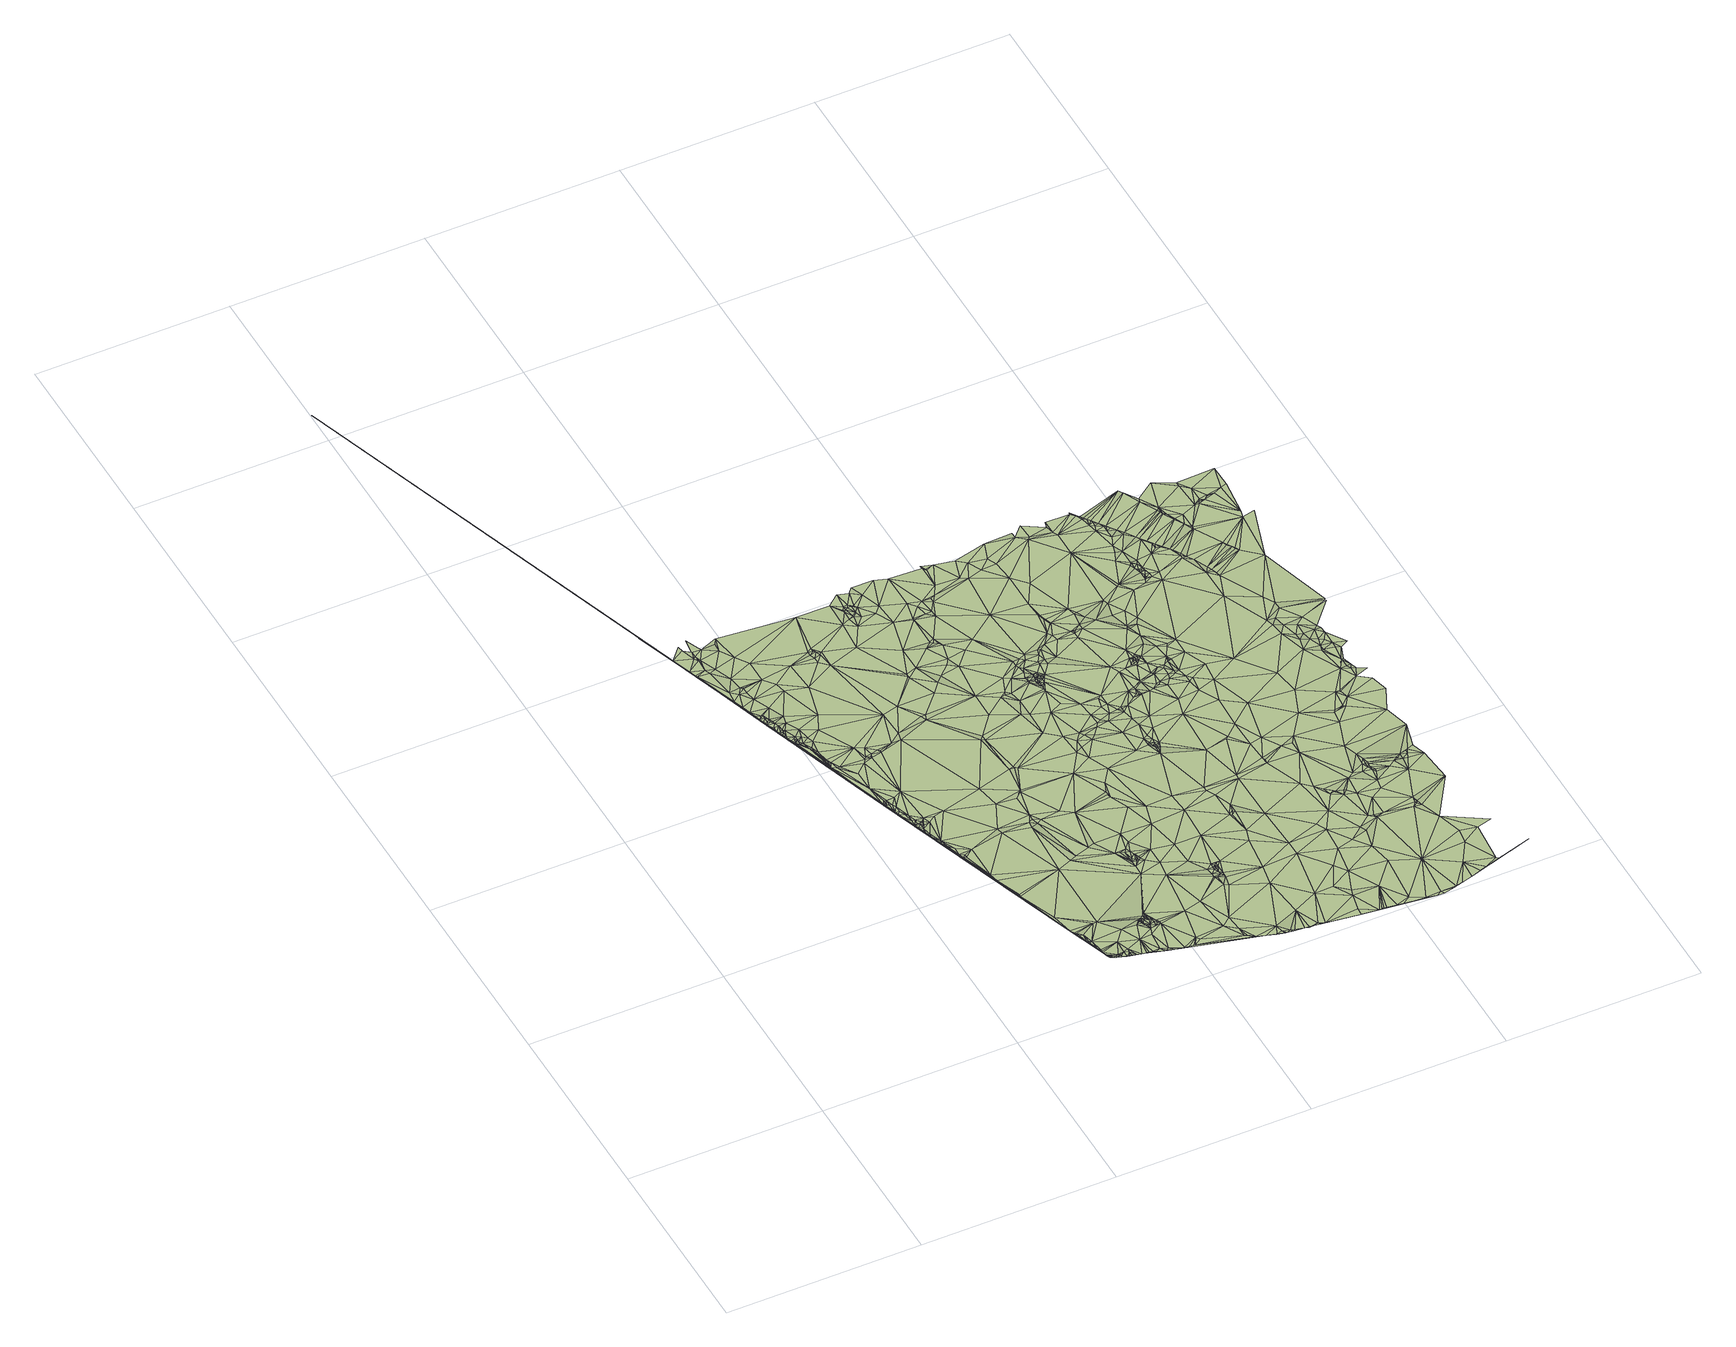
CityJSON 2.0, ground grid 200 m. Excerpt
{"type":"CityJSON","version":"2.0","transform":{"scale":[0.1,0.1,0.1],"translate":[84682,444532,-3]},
"CityObjects":{
"terrain1":{"type":"TINRelief","geometry":[{"type":"CompositeSurface","lod":"1","boundaries":[[[0,1,2]],[[2,1,3]],[[4,5,1]],[[6,7,1]],[[6,1,8]],[[9,8,1]],[[10,6,8]],[[11,12,8]],[[12,10,8]],[[9,11,8]],[[13,11,9]],[[13,14,11]],[[15,7,6]],[[16,17,9]],[[18,16,9]],[[19,3,1]],[[13,9,20]],[[19,1,7]],[[21,12,11]],[[9,1,22]],[[17,23,9]],[[24,17,16]],[[25,18,26]],[[14,21,11]],[[25,27,18]],[[28,14,13]],[[25,26,29]],[[30,2,3]],[[31,16,18]],[[26,32,29]],[[26,18,33]],[[18,9,22]],[[31,24,16]],[[31,18,27]],[[28,13,20]],[[26,34,32]],[[9,35,20]],[[36,6,10]],[[37,9,23]],[[29,32,38]],[[24,39,17]],[[17,39,23]],[[26,33,34]],[[14,40,21]],[[15,41,7]],[[18,42,33]],[[28,40,14]],[[37,35,9]],[[29,38,43]],[[25,44,27]],[[25,29,44]],[[45,24,31]],[[18,22,42]],[[32,46,38]],[[36,15,6]],[[32,34,47]],[[48,31,27]],[[32,49,50]],[[32,47,49]],[[28,20,51]],[[20,35,51]],[[32,50,46]],[[52,10,12]],[[45,39,24]],[[38,46,43]],[[29,43,44]],[[47,34,53]],[[41,19,7]],[[37,23,39]],[[5,22,1]],[[54,33,42]],[[48,45,31]],[[48,27,44]],[[55,53,34]],[[28,51,40]],[[50,49,56]],[[49,47,56]],[[57,42,22]],[[35,58,51]],[[47,53,59]],[[37,58,35]],[[60,61,33]],[[59,53,62]],[[54,63,33]],[[34,33,64]],[[43,46,44]],[[65,66,22]],[[55,34,67]],[[55,62,53]],[[60,33,63]],[[68,54,42]],[[69,3,19]],[[65,22,70]],[[33,61,71]],[[59,62,72]],[[73,65,70]],[[57,74,42]],[[75,12,21]],[[30,76,2]],[[73,70,77]],[[55,72,62]],[[34,64,67]],[[2,76,78]],[[79,56,47]],[[77,70,80]],[[79,47,59]],[[57,22,81]],[[65,82,66]],[[73,77,83]],[[73,82,65]],[[64,33,71]],[[59,72,84]],[[85,70,22]],[[60,86,61]],[[87,46,50]],[[88,22,66]],[[30,3,69]],[[54,89,63]],[[90,77,80]],[[74,91,42]],[[87,50,56]],[[68,42,91]],[[90,80,70]],[[92,93,70]],[[60,63,86]],[[79,59,84]],[[73,83,82]],[[55,67,94]],[[95,66,82]],[[93,90,70]],[[90,83,77]],[[52,36,10]],[[68,96,54]],[[61,97,71]],[[87,44,46]],[[85,92,70]],[[54,96,89]],[[88,81,22]],[[57,98,74]],[[48,99,45]],[[45,99,39]],[[88,66,95]],[[57,81,98]],[[61,86,97]],[[99,37,39]],[[75,21,40]],[[85,100,92]],[[63,89,86]],[[64,71,97]],[[101,93,92]],[[85,22,5]],[[51,75,40]],[[101,90,93]],[[74,102,91]],[[68,91,102]],[[100,103,92]],[[104,100,85]],[[98,102,74]],[[68,102,96]],[[79,105,56]],[[95,82,106]],[[36,107,15]],[[108,85,109]],[[104,110,100]],[[104,85,108]],[[48,44,111]],[[75,52,12]],[[100,110,103]],[[112,51,58]],[[112,58,37]],[[88,95,106]],[[79,84,105]],[[15,113,41]],[[64,114,67]],[[94,67,114]],[[87,56,115]],[[85,5,109]],[[88,116,81]],[[98,81,116]],[[108,109,117]],[[118,19,41]],[[111,44,87]],[[88,106,116]],[[115,56,105]],[[119,82,83]],[[119,83,90]],[[86,89,120]],[[48,111,99]],[[64,97,120]],[[86,120,97]],[[5,121,109]],[[122,69,19]],[[89,96,120]],[[112,37,99]],[[5,123,124]],[[107,113,15]],[[5,124,125]],[[126,102,98]],[[5,127,123]],[[119,106,82]],[[124,123,128]],[[52,129,36]],[[30,69,130]],[[124,131,125]],[[132,116,106]],[[123,133,134]],[[122,19,118]],[[123,135,133]],[[136,76,30]],[[124,128,131]],[[123,134,137]],[[112,75,51]],[[123,127,135]],[[138,101,92]],[[133,135,139]],[[126,98,116]],[[138,92,103]],[[135,140,141]],[[111,87,115]],[[135,127,140]],[[142,133,139]],[[123,137,143]],[[140,127,144]],[[138,90,101]],[[145,36,129]],[[145,107,36]],[[122,130,69]],[[146,133,142]],[[138,110,104]],[[136,30,130]],[[113,118,41]],[[147,134,133]],[[128,123,148]],[[138,103,110]],[[147,137,134]],[[123,143,148]],[[149,144,127]],[[128,148,131]],[[147,133,146]],[[143,137,147]],[[119,132,106]],[[126,116,132]],[[150,140,144]],[[150,141,140]],[[96,102,151]],[[143,147,148]],[[152,139,135]],[[152,135,141]],[[153,72,55]],[[145,154,107]],[[150,144,149]],[[153,84,72]],[[119,126,132]],[[153,55,94]],[[155,114,64]],[[64,120,151]],[[94,114,155]],[[156,130,122]],[[157,119,90]],[[96,151,120]],[[126,151,102]],[[156,136,130]],[[152,141,150]],[[150,149,158]],[[159,115,105]],[[153,105,84]],[[111,115,159]],[[160,5,125]],[[161,150,158]],[[160,121,5]],[[160,125,131]],[[162,142,139]],[[162,146,142]],[[163,150,161]],[[157,126,119]],[[152,150,163]],[[156,164,136]],[[160,131,148]],[[162,147,146]],[[155,64,151]],[[165,122,118]],[[166,163,161]],[[167,161,158]],[[168,129,52]],[[160,148,147]],[[152,163,166]],[[169,166,161]],[[162,139,152]],[[168,145,129]],[[168,107,154]],[[94,155,170]],[[168,113,107]],[[169,161,167]],[[168,154,145]],[[99,111,171]],[[75,172,52]],[[173,157,90]],[[174,118,113]],[[112,99,171]],[[165,156,122]],[[175,152,166]],[[169,175,166]],[[112,172,75]],[[153,94,170]],[[159,105,153]],[[169,167,175]],[[176,104,108]],[[173,126,157]],[[173,151,126]],[[176,108,117]],[[176,117,109]],[[162,152,175]],[[176,109,121]],[[160,177,121]],[[111,159,171]],[[178,175,167]],[[178,167,179]],[[160,147,177]],[[180,90,138]],[[181,138,104]],[[179,167,182]],[[165,118,174]],[[178,179,183]],[[178,184,175]],[[155,151,185]],[[179,182,183]],[[168,52,186]],[[162,175,184]],[[187,147,162]],[[178,183,182]],[[188,156,165]],[[52,172,186]],[[168,189,113]],[[155,185,170]],[[178,182,184]],[[187,177,147]],[[189,174,113]],[[112,171,172]],[[190,182,167]],[[153,170,191]],[[180,173,90]],[[191,170,185]],[[184,182,192]],[[193,156,188]],[[176,121,177]],[[194,191,185]],[[153,191,195]],[[190,192,182]],[[196,185,151]],[[197,191,194]],[[198,162,184]],[[193,188,165]],[[193,165,174]],[[197,194,185]],[[195,191,197]],[[190,199,192]],[[198,184,192]],[[181,104,176]],[[197,185,196]],[[190,200,199]],[[187,162,198]],[[198,192,199]],[[195,197,201]],[[181,180,138]],[[199,200,202]],[[198,199,202]],[[190,203,200]],[[197,196,201]],[[198,202,200]],[[171,204,172]],[[204,186,172]],[[173,205,151]],[[190,206,203]],[[168,186,207]],[[208,159,153]],[[209,201,196]],[[168,207,189]],[[210,196,151]],[[187,211,177]],[[200,203,212]],[[198,200,212]],[[208,171,159]],[[213,195,201]],[[187,198,214]],[[203,206,212]],[[208,153,195]],[[213,201,209]],[[213,209,196]],[[190,215,206]],[[198,212,216]],[[212,206,217]],[[204,207,186]],[[180,218,173]],[[212,217,219]],[[187,214,211]],[[211,220,177]],[[206,221,217]],[[198,222,214]],[[212,219,216]],[[198,216,222]],[[210,151,205]],[[220,223,177]],[[219,217,221]],[[208,204,171]],[[210,213,196]],[[206,215,221]],[[208,195,213]],[[224,225,214]],[[219,221,215]],[[224,214,226]],[[227,214,225]],[[214,222,226]],[[211,214,227]],[[228,180,181]],[[229,181,176]],[[218,205,173]],[[193,174,230]],[[189,230,174]],[[224,231,225]],[[224,226,231]],[[216,219,232]],[[227,225,233]],[[219,215,234]],[[226,222,235]],[[211,227,233]],[[225,231,233]],[[189,207,236]],[[231,226,237]],[[226,235,237]],[[235,222,237]],[[211,233,238]],[[176,177,239]],[[240,233,231]],[[216,232,222]],[[211,238,220]],[[240,231,237]],[[241,238,233]],[[240,241,233]],[[219,234,232]],[[241,220,238]],[[222,242,237]],[[234,215,243]],[[244,213,210]],[[245,220,241]],[[240,245,241]],[[246,229,176]],[[247,243,215]],[[240,237,248]],[[245,223,220]],[[204,249,207]],[[240,248,245]],[[228,181,229]],[[247,234,243]],[[232,242,222]],[[250,237,242]],[[223,239,177]],[[245,251,223]],[[248,237,252]],[[252,237,250]],[[253,251,245]],[[254,245,248]],[[253,245,254]],[[255,247,215]],[[256,223,251]],[[257,218,180]],[[208,213,244]],[[256,251,253]],[[254,248,252]],[[256,253,254]],[[250,242,258]],[[256,254,252]],[[232,258,242]],[[257,180,228]],[[252,250,259]],[[256,252,259]],[[250,258,259]],[[259,258,260]],[[232,260,258]],[[261,234,247]],[[261,232,234]],[[246,262,229]],[[208,263,204]],[[261,247,255]],[[204,263,249]],[[246,176,239]],[[249,264,207]],[[261,255,265]],[[207,264,266]],[[207,266,236]],[[189,236,230]],[[267,229,262]],[[267,228,229]],[[261,265,268]],[[269,256,259]],[[270,244,210]],[[267,271,228]],[[256,239,223]],[[257,228,271]],[[269,259,260]],[[272,208,244]],[[269,260,232]],[[273,205,218]],[[257,274,218]],[[246,275,262]],[[276,271,267]],[[267,262,277]],[[276,257,271]],[[269,232,261]],[[249,278,264]],[[279,236,266]],[[280,266,264]],[[281,210,205]],[[274,273,218]],[[272,263,208]],[[276,267,277]],[[263,278,249]],[[280,279,266]],[[282,236,279]],[[283,255,215]],[[278,280,264]],[[272,244,284]],[[285,265,255]],[[280,282,279]],[[257,286,274]],[[268,265,287]],[[270,284,244]],[[262,275,277]],[[263,288,278]],[[261,268,289]],[[288,282,280]],[[278,288,280]],[[290,257,276]],[[246,239,291]],[[246,291,275]],[[273,292,205]],[[230,236,282]],[[293,256,269]],[[274,286,273]],[[281,270,210]],[[290,286,257]],[[269,261,289]],[[293,239,256]],[[276,277,294]],[[277,275,295]],[[272,284,296]],[[281,205,292]],[[297,288,263]],[[294,277,295]],[[268,287,289]],[[270,296,284]],[[290,276,294]],[[298,263,272]],[[287,265,285]],[[299,282,288]],[[275,291,300]],[[275,300,301]],[[275,301,302]],[[283,285,255]],[[303,269,289]],[[273,304,292]],[[305,300,291]],[[306,291,239]],[[275,302,307]],[[308,301,300]],[[309,295,275]],[[310,272,296]],[[302,301,311]],[[299,230,282]],[[312,305,291]],[[273,313,304]],[[308,300,314]],[[305,314,300]],[[311,301,308]],[[303,293,269]],[[302,311,307]],[[306,312,291]],[[315,297,263]],[[309,294,295]],[[311,308,316]],[[317,314,305]],[[312,317,305]],[[318,308,314]],[[292,304,319]],[[289,287,320]],[[281,321,270]],[[311,316,307]],[[316,308,318]],[[315,263,298]],[[309,275,307]],[[318,314,317]],[[312,322,317]],[[286,323,273]],[[306,239,324]],[[293,324,239]],[[297,299,288]],[[303,289,325]],[[306,322,312]],[[326,292,319]],[[325,289,320]],[[313,319,304]],[[327,298,272]],[[320,287,328]],[[317,322,329]],[[318,317,329]],[[281,292,326]],[[310,327,272]],[[287,285,328]],[[290,323,286]],[[330,307,316]],[[320,328,285]],[[331,296,270]],[[281,326,321]],[[309,307,330]],[[316,318,332]],[[329,322,332]],[[318,329,332]],[[306,332,322]],[[273,323,313]],[[290,294,323]],[[330,316,332]],[[333,270,321]],[[306,324,332]],[[334,230,299]],[[325,320,335]],[[320,285,335]],[[336,293,303]],[[315,298,327]],[[337,303,325]],[[338,324,293]],[[310,296,331]],[[297,339,299]],[[283,335,285]],[[340,294,309]],[[341,315,327]],[[315,342,297]],[[313,343,319]],[[344,327,310]],[[331,270,333]],[[345,309,330]],[[326,319,343]],[[346,332,324]],[[345,330,332]],[[283,347,335]],[[344,341,327]],[[283,348,347]],[[337,349,303]],[[321,326,350]],[[349,336,303]],[[351,338,293]],[[339,352,299]],[[353,293,336]],[[354,334,299]],[[355,323,294]],[[356,337,325]],[[341,342,315]],[[354,299,352]],[[351,293,353]],[[357,358,294]],[[355,294,358]],[[346,324,338]],[[340,357,294]],[[359,347,360]],[[335,347,359]],[[348,360,347]],[[344,310,331]],[[339,361,352]],[[297,362,339]],[[363,334,354]],[[348,359,360]],[[364,341,344]],[[354,352,365]],[[340,309,345]],[[365,352,361]],[[366,334,363]],[[345,332,346]],[[335,359,367]],[[342,362,297]],[[368,363,354]],[[369,313,323]],[[367,359,348]],[[333,321,350]],[[339,370,361]],[[368,354,365]],[[366,363,368]],[[325,335,371]],[[372,365,361]],[[366,373,334]],[[367,348,374]],[[337,375,349]],[[368,365,372]],[[376,366,368]],[[364,344,331]],[[375,336,349]],[[376,368,372]],[[372,361,370]],[[356,325,371]],[[377,366,376]],[[367,374,378]],[[356,379,337]],[[379,375,337]],[[351,380,338]],[[381,353,336]],[[382,342,341]],[[381,336,375]],[[383,341,364]],[[384,376,372]],[[326,343,350]],[[385,370,339]],[[351,353,386]],[[348,387,374]],[[377,373,366]],[[384,377,376]],[[357,355,358]],[[388,343,313]],[[389,372,370]],[[390,353,381]],[[390,386,353]],[[381,375,391]],[[391,375,379]],[[351,386,392]],[[389,384,372]],[[369,388,313]],[[393,377,384]],[[355,394,323]],[[378,374,387]],[[335,367,395]],[[351,392,380]],[[357,394,355]],[[389,393,384]],[[396,386,390]],[[381,391,397]],[[390,381,397]],[[391,379,397]],[[398,392,386]],[[396,398,386]],[[331,333,399]],[[362,385,339]],[[346,338,400]],[[401,380,392]],[[398,401,392]],[[367,378,395]],[[396,390,402]],[[389,370,385]],[[390,397,402]],[[377,403,373]],[[404,357,340]],[[405,341,383]],[[393,403,377]],[[396,402,398]],[[348,406,387]],[[364,331,407]],[[405,382,341]],[[404,340,345]],[[398,402,401]],[[401,408,380]],[[380,400,338]],[[401,402,408]],[[404,394,357]],[[402,397,409]],[[408,409,380]],[[378,387,395]],[[383,364,407]],[[399,333,350]],[[410,393,389]],[[411,323,394]],[[412,342,382]],[[402,409,408]],[[410,403,393]],[[413,369,323]],[[371,335,395]],[[414,389,385]],[[345,346,415]],[[356,416,379]],[[387,406,417]],[[387,417,395]],[[342,418,362]],[[411,413,323]],[[380,409,400]],[[397,379,416]],[[414,410,389]],[[331,399,419]],[[362,414,385]],[[412,418,342]],[[405,383,407]],[[404,411,394]],[[410,420,403]],[[417,406,421]],[[422,350,343]],[[395,417,421]],[[404,345,415]],[[397,416,409]],[[423,412,382]],[[407,331,424]],[[405,425,382]],[[415,346,400]],[[356,371,416]],[[399,350,426]],[[423,382,427]],[[406,428,421]],[[426,350,422]],[[331,419,424]],[[413,429,369]],[[430,419,399]],[[382,425,427]],[[430,399,426]],[[428,431,421]],[[432,388,369]],[[433,412,423]],[[434,422,343]],[[432,369,429]],[[431,435,421]],[[434,343,388]],[[405,407,436]],[[433,423,427]],[[437,362,418]],[[438,414,362]],[[430,439,419]],[[433,418,412]],[[440,420,410]],[[430,426,439]],[[433,427,425]],[[440,410,414]],[[404,441,411]],[[405,436,425]],[[442,395,421]],[[413,443,429]],[[438,362,437]],[[444,388,432]],[[409,445,400]],[[371,395,442]],[[404,415,441]],[[443,432,429]],[[442,421,435]],[[446,419,439]],[[434,388,444]],[[406,447,428]],[[409,416,445]],[[448,426,422]],[[444,432,449]],[[450,413,411]],[[446,424,419]],[[451,439,426]],[[433,425,452]],[[433,453,418]],[[437,418,454]],[[428,447,431]],[[443,449,432]],[[431,447,435]],[[448,422,434]],[[455,440,414]],[[456,407,424]],[[455,414,438]],[[456,436,407]],[[436,452,425]],[[438,437,457]],[[450,443,413]],[[458,446,439]],[[437,454,457]],[[418,453,454]],[[415,400,459]],[[460,449,443]],[[433,452,453]],[[451,458,439]],[[461,444,449]],[[462,451,426]],[[416,371,463]],[[462,426,448]],[[400,445,464]],[[465,434,444]],[[466,424,446]],[[441,467,411]],[[460,461,449]],[[438,457,468]],[[454,469,457]],[[448,434,470]],[[471,446,458]],[[442,435,472]],[[454,453,469]],[[371,442,463]],[[473,446,471]],[[435,447,474]],[[459,400,464]],[[455,438,468]],[[441,415,475]],[[456,452,436]],[[468,457,469]],[[406,476,447]],[[477,444,461]],[[478,446,473]],[[479,458,451]],[[456,424,466]],[[480,460,443]],[[479,471,458]],[[481,470,434]],[[478,482,446]],[[450,411,467]],[[466,446,482]],[[465,444,477]],[[483,479,451]],[[435,474,472]],[[484,451,462]],[[485,483,451]],[[484,485,451]],[[486,469,453]],[[487,473,471]],[[487,471,479]],[[465,481,434]],[[416,488,445]],[[489,479,483]],[[468,469,486]],[[450,480,443]],[[485,490,483]],[[491,485,484]],[[492,478,473]],[[480,461,460]],[[487,479,489]],[[485,493,490]],[[491,493,485]],[[462,448,494]],[[495,483,490]],[[492,473,487]],[[448,470,481]],[[495,489,483]],[[484,462,494]],[[415,459,496]],[[495,490,493]],[[497,482,478]],[[491,484,494]],[[495,498,489]],[[487,489,498]],[[492,497,478]],[[491,494,493]],[[495,493,499]],[[500,452,456]],[[468,486,501]],[[495,499,498]],[[415,496,475]],[[448,481,494]],[[492,487,502]],[[493,503,499]],[[493,494,503]],[[487,498,504]],[[500,456,466]],[[505,477,461]],[[498,499,506]],[[441,475,507]],[[468,501,508]],[[455,468,509]],[[442,472,510]],[[511,466,482]],[[465,477,512]],[[487,504,502]],[[513,497,492]],[[416,463,488]],[[498,506,514]],[[441,507,467]],[[499,503,506]],[[511,482,497]],[[498,514,504]],[[513,492,502]],[[515,453,452]],[[459,464,516]],[[517,503,494]],[[445,488,464]],[[505,512,477]],[[513,502,504]],[[480,505,461]],[[508,501,486]],[[518,506,503]],[[519,452,500]],[[511,500,466]],[[518,514,506]],[[517,518,503]],[[516,464,520]],[[476,474,447]],[[459,516,521]],[[522,504,514]],[[515,486,453]],[[522,513,504]],[[522,514,518]],[[509,468,508]],[[442,510,523]],[[522,518,517]],[[524,497,513]],[[465,512,525]],[[516,520,521]],[[450,526,480]],[[527,481,465]],[[511,497,528]],[[459,521,529]],[[442,523,463]],[[450,467,530]],[[476,472,474]],[[525,512,505]],[[496,459,529]],[[519,500,511]],[[524,513,522]],[[450,530,526]],[[528,497,524]],[[521,520,529]],[[510,472,531]],[[519,515,452]],[[494,481,532]],[[517,494,532]],[[527,465,525]],[[455,509,533]],[[520,464,534]],[[522,517,532]],[[480,535,505]],[[467,536,530]],[[537,524,522]],[[527,538,481]],[[530,539,540]],[[541,519,511]],[[530,536,539]],[[464,488,534]],[[530,540,526]],[[467,542,536]],[[541,511,528]],[[543,539,536]],[[480,526,544]],[[529,520,534]],[[545,542,467]],[[546,510,531]],[[547,540,539]],[[525,505,548]],[[542,549,536]],[[547,539,543]],[[550,543,536]],[[551,528,524]],[[552,476,553]],[[554,526,540]],[[550,536,549]],[[538,532,481]],[[555,508,486]],[[527,525,556]],[[550,547,543]],[[545,549,542]],[[551,524,537]],[[554,540,547]],[[554,557,526]],[[550,549,558]],[[480,544,535]],[[545,558,549]],[[541,528,551]],[[559,547,550]],[[527,556,538]],[[560,519,541]],[[546,523,510]],[[561,531,472]],[[505,535,548]],[[557,544,526]],[[559,550,558]],[[561,472,476]],[[559,554,547]],[[556,525,562]],[[507,475,563]],[[475,496,563]],[[559,558,545]],[[564,509,508]],[[565,553,476]],[[496,529,563]],[[525,548,562]],[[566,533,509]],[[561,476,552]],[[507,567,467]],[[538,556,532]],[[565,568,553]],[[554,569,557]],[[570,541,551]],[[515,555,486]],[[561,552,553]],[[559,569,554]],[[571,551,537]],[[572,533,566]],[[572,573,533]],[[556,562,574]],[[560,541,570]],[[557,569,544]],[[561,553,568]],[[575,566,509]],[[548,576,562]],[[545,467,567]],[[546,531,561]],[[562,576,574]],[[577,463,523]],[[578,488,463]],[[529,534,563]],[[570,551,571]],[[575,572,566]],[[579,519,560]],[[575,573,572]],[[579,515,519]],[[537,522,580]],[[548,535,581]],[[559,545,567]],[[561,568,565]],[[560,570,582]],[[548,581,576]],[[583,535,544]],[[581,574,576]],[[575,509,564]],[[555,564,508]],[[522,532,580]],[[488,584,534]],[[583,544,569]],[[582,570,571]],[[507,563,585]],[[532,556,586]],[[577,523,546]],[[586,556,574]],[[583,581,535]],[[507,585,567]],[[579,560,582]],[[577,578,463]],[[571,537,580]],[[587,565,476]],[[586,574,581]],[[588,565,589]],[[588,561,565]],[[559,590,569]],[[582,571,591]],[[578,584,488]],[[592,575,564]],[[593,586,581]],[[594,581,583]],[[595,546,561]],[[579,596,515]],[[579,582,597]],[[559,567,590]],[[597,582,591]],[[587,589,565]],[[583,569,590]],[[532,586,598]],[[593,581,594]],[[588,589,599]],[[577,546,600]],[[515,601,555]],[[602,591,571]],[[603,564,555]],[[593,604,586]],[[580,532,598]],[[605,515,596]],[[606,563,534]],[[595,561,588]],[[593,607,604]],[[584,608,534]],[[603,592,564]],[[593,594,607]],[[586,604,609]],[[602,571,580]],[[579,597,610]],[[611,594,583]],[[609,604,607]],[[577,612,578]],[[586,609,613]],[[587,599,589]],[[614,585,563]],[[567,585,615]],[[605,601,515]],[[616,607,594]],[[616,609,607]],[[597,591,617]],[[579,618,596]],[[579,619,618]],[[595,600,546]],[[586,613,598]],[[579,610,619]],[[603,555,620]],[[611,616,594]],[[611,609,616]],[[597,617,610]],[[577,600,612]],[[621,613,609]],[[618,622,596]],[[619,623,618]],[[623,622,618]],[[610,623,619]],[[578,608,584]],[[611,583,624]],[[583,590,624]],[[606,534,608]],[[602,625,591]],[[617,591,625]],[[605,596,622]],[[601,620,555]],[[598,613,626]],[[611,621,609]],[[567,627,590]],[[626,613,621]],[[580,598,628]],[[567,615,627]],[[629,588,599]],[[630,578,612]],[[598,626,628]],[[614,563,606]],[[585,631,615]],[[614,632,585]],[[587,633,599]],[[634,621,611]],[[635,603,620]],[[636,617,625]],[[637,592,603]],[[636,638,617]],[[639,610,617]],[[595,588,629]],[[585,632,631]],[[636,625,638]],[[623,640,622]],[[610,640,623]],[[630,608,578]],[[605,622,640]],[[580,628,641]],[[602,642,625]],[[634,611,624]],[[634,643,621]],[[602,580,644]],[[645,612,600]],[[642,638,625]],[[639,617,638]],[[646,628,626]],[[626,621,647]],[[601,648,620]],[[587,649,633]],[[635,620,648]],[[650,643,634]],[[605,651,601]],[[630,612,645]],[[629,599,633]],[[652,610,639]],[[646,653,628]],[[643,647,621]],[[641,628,653]],[[639,638,642]],[[580,641,644]],[[637,603,635]],[[654,634,624]],[[655,646,626]],[[602,644,642]],[[595,629,600]],[[654,650,634]],[[631,627,615]],[[590,627,656]],[[652,640,610]],[[650,657,643]],[[655,626,647]],[[605,640,651]],[[646,658,653]],[[614,659,632]],[[660,653,658]],[[633,649,661]],[[641,653,660]],[[643,657,647]],[[654,657,650]],[[624,590,662]],[[606,608,663]],[[664,658,646]],[[664,660,658]],[[641,660,665]],[[666,664,646]],[[641,665,667]],[[668,665,660]],[[631,656,627]],[[655,647,669]],[[668,660,664]],[[655,670,646]],[[639,642,671]],[[633,661,672]],[[673,608,630]],[[645,600,674]],[[663,608,675]],[[654,676,657]],[[644,641,667]],[[668,667,665]],[[668,664,666]],[[666,646,670]],[[652,639,677]],[[629,633,672]],[[657,678,647]],[[668,679,667]],[[668,666,679]],[[680,659,614]],[[655,669,681]],[[682,631,632]],[[652,683,640]],[[590,656,684]],[[647,681,669]],[[680,632,659]],[[654,624,685]],[[644,667,686]],[[686,667,679]],[[687,679,666]],[[630,645,674]],[[657,676,678]],[[655,681,670]],[[687,666,670]],[[639,671,677]],[[652,677,683]],[[674,600,629]],[[675,608,688]],[[689,686,679]],[[689,679,687]],[[690,614,606]],[[590,684,662]],[[691,687,670]],[[663,675,692]],[[691,686,689]],[[691,689,687]],[[642,644,693]],[[673,688,608]],[[647,694,681]],[[647,678,694]],[[682,656,631]],[[654,685,676]],[[672,661,695]],[[635,648,696]],[[690,606,663]],[[624,662,685]],[[673,630,674]],[[601,697,648]],[[675,698,692]],[[682,632,680]],[[642,693,671]],[[644,686,699]],[[670,681,700]],[[701,678,676]],[[675,702,698]],[[601,651,697]],[[691,699,686]],[[637,635,696]],[[703,692,698]],[[700,681,694]],[[675,688,702]],[[691,670,704]],[[705,694,678]],[[690,680,614]],[[703,698,702]],[[706,640,683]],[[705,678,701]],[[707,701,676]],[[703,702,688]],[[707,676,685]],[[705,700,694]],[[670,700,704]],[[677,706,683]],[[663,692,708]],[[673,674,709]],[[629,672,710]],[[644,699,711]],[[677,671,706]],[[712,700,705]],[[703,688,713]],[[709,674,714]],[[715,705,701]],[[672,695,710]],[[693,644,711]],[[707,715,701]],[[716,685,662]],[[691,717,699]],[[673,718,688]],[[715,712,705]],[[682,719,656]],[[703,708,692]],[[688,720,713]],[[691,704,717]],[[640,721,651]],[[716,707,685]],[[704,700,712]],[[709,714,722]],[[671,693,723]],[[674,722,714]],[[673,709,724]],[[725,671,723]],[[690,663,708]],[[719,684,656]],[[688,718,720]],[[726,712,715]],[[704,712,727]],[[726,727,712]],[[728,682,680]],[[648,697,696]],[[729,662,684]],[[703,713,708]],[[730,671,725]],[[673,724,718]],[[695,731,710]],[[726,704,727]],[[716,662,729]],[[690,732,680]],[[717,711,699]],[[637,696,733]],[[709,722,724]],[[693,734,735]],[[693,711,734]],[[693,735,723]],[[713,720,708]],[[674,629,736]],[[730,706,671]],[[720,718,708]],[[737,715,707]],[[728,680,732]],[[737,707,716]],[[738,717,704]],[[739,726,715]],[[740,735,734]],[[740,734,711]],[[740,723,735]],[[719,729,684]],[[739,704,726]],[[690,728,732]],[[741,711,717]],[[725,723,742]],[[706,721,640]],[[629,710,743]],[[674,736,722]],[[731,744,710]],[[697,651,721]],[[741,717,738]],[[730,725,742]],[[738,704,739]],[[737,716,729]],[[740,745,723]],[[690,708,746]],[[737,739,715]],[[718,724,747]],[[745,742,723]],[[731,748,744]],[[740,711,749]],[[682,750,719]],[[749,711,741]],[[728,750,682]],[[718,751,708]],[[710,744,748]],[[696,697,752]],[[722,753,724]],[[749,741,738]],[[736,629,754]],[[629,743,755]],[[749,738,739]],[[740,749,745]],[[690,756,728]],[[696,752,757]],[[730,758,706]],[[718,747,751]],[[746,708,759]],[[629,755,754]],[[690,746,756]],[[722,736,760]],[[730,742,761]],[[759,708,751]],[[762,710,748]],[[724,753,747]],[[722,760,753]],[[761,742,745]],[[763,752,697]],[[743,710,762]],[[764,737,729]],[[706,758,721]],[[746,759,765]],[[764,739,737]],[[757,752,766]],[[767,729,719]],[[730,761,758]],[[764,749,739]],[[768,697,721]],[[759,751,769]],[[746,765,770]],[[736,771,760]],[[772,762,748]],[[746,770,756]],[[759,773,765]],[[768,763,697]],[[759,769,773]],[[736,774,771]],[[731,775,748]],[[763,766,752]],[[736,754,774]],[[751,776,769]],[[760,771,777]],[[721,758,778]],[[760,777,779]],[[760,779,753]],[[771,774,777]],[[773,780,765]],[[750,781,719]],[[777,753,779]],[[782,773,769]],[[728,783,750]],[[728,756,783]],[[784,780,773]],[[769,776,785]],[[786,765,780]],[[782,784,773]],[[782,769,785]],[[761,778,758]],[[787,745,749]],[[786,770,765]],[[747,788,751]],[[789,780,784]],[[789,786,780]],[[751,790,776]],[[764,729,767]],[[791,743,762]],[[791,755,743]],[[747,753,788]],[[776,790,785]],[[782,785,790]],[[763,792,766]],[[721,778,793]],[[782,790,784]],[[754,755,791]],[[787,761,745]],[[781,767,719]],[[761,794,778]],[[789,784,795]],[[751,788,790]],[[789,796,786]],[[768,721,797]],[[784,790,795]],[[786,798,770]],[[777,774,799]],[[768,800,763]],[[777,799,753]],[[754,799,774]],[[794,801,778]],[[721,793,802]],[[803,793,778]],[[763,800,792]],[[783,804,750]],[[805,778,801]],[[754,791,806]],[[807,803,778]],[[807,778,805]],[[789,795,796]],[[721,802,808]],[[809,749,764]],[[810,750,804]],[[787,794,761]],[[795,790,788]],[[786,796,798]],[[721,808,797]],[[753,799,788]],[[770,811,756]],[[750,812,781]],[[813,801,794]],[[768,814,800]],[[815,793,803]],[[768,797,816]],[[817,801,818]],[[817,805,801]],[[795,819,796]],[[768,816,820]],[[768,820,814]],[[795,788,821]],[[810,812,750]],[[807,822,803]],[[823,807,805]],[[813,818,801]],[[795,821,819]],[[793,824,802]],[[825,823,805]],[[815,803,822]],[[787,749,809]],[[815,824,793]],[[826,805,817]],[[787,813,794]],[[825,827,823]],[[828,817,818]],[[826,825,805]],[[829,807,823]],[[829,822,807]],[[798,796,819]],[[826,827,825]],[[828,818,813]],[[830,823,827]],[[783,831,804]],[[829,815,822]],[[783,756,832]],[[828,826,817]],[[833,821,788]],[[798,819,821]],[[830,829,823]],[[830,827,826]],[[824,808,802]],[[828,830,826]],[[834,810,804]],[[835,815,829]],[[835,824,815]],[[835,829,830]],[[764,767,836]],[[770,798,811]],[[837,828,813]],[[798,821,838]],[[800,814,839]],[[837,830,828]],[[787,837,813]],[[838,821,833]],[[834,804,831]],[[840,797,808]],[[839,814,841]],[[842,810,834]],[[843,833,788]],[[844,814,820]],[[816,797,845]],[[814,846,841]],[[847,846,814]],[[781,848,767]],[[847,814,844]],[[798,838,849]],[[847,841,846]],[[816,850,820]],[[844,820,851]],[[847,844,851]],[[798,849,852]],[[853,816,845]],[[842,812,810]],[[820,850,851]],[[854,808,824]],[[843,788,799]],[[855,797,840]],[[856,850,816]],[[853,856,816]],[[857,835,830]],[[842,834,831]],[[858,845,797]],[[849,838,852]],[[858,797,855]],[[854,840,808]],[[857,830,837]],[[853,845,859]],[[838,833,843]],[[835,860,824]],[[853,859,856]],[[783,832,831]],[[859,845,858]],[[842,831,861]],[[852,838,843]],[[756,811,832]],[[862,855,840]],[[863,858,855]],[[859,858,863]],[[842,861,812]],[[864,863,855]],[[809,764,865]],[[811,798,852]],[[781,812,866]],[[862,864,855]],[[854,862,840]],[[867,854,824]],[[764,836,868]],[[869,852,843]],[[870,837,787]],[[764,868,865]],[[857,860,835]],[[862,863,864]],[[812,861,871]],[[860,867,824]],[[812,871,872]],[[873,862,854]],[[836,767,848]],[[811,852,869]],[[832,861,831]],[[781,866,848]],[[867,873,854]],[[874,857,837]],[[875,847,851]],[[876,787,809]],[[875,851,850]],[[812,872,866]],[[877,860,857]],[[875,850,856]],[[877,857,878]],[[860,879,867]],[[876,870,787]],[[875,856,859]],[[880,878,857]],[[881,879,860]],[[882,871,861]],[[874,837,870]],[[882,872,871]],[[877,881,860]],[[883,859,863]],[[884,880,857]],[[885,877,878]],[[885,881,877]],[[880,885,878]],[[874,884,857]],[[886,863,862]],[[887,885,880]],[[886,862,873]],[[884,887,880]],[[882,866,872]],[[888,861,832]],[[836,848,889]],[[890,868,836]],[[891,873,867]],[[874,892,884]],[[876,809,893]],[[865,868,894]],[[895,874,870]],[[896,882,861]],[[836,889,897]],[[898,892,874]],[[899,867,879]],[[848,866,900]],[[890,836,897]],[[876,901,870]],[[895,898,874]],[[809,865,902]],[[901,895,870]],[[881,903,879]],[[904,889,848]],[[890,894,868]],[[888,896,861]],[[883,875,859]],[[848,900,905]],[[876,906,901]],[[885,907,881]],[[893,809,902]],[[904,848,905]],[[876,893,908]],[[909,897,889]],[[876,908,910]],[[876,910,906]],[[882,911,866]],[[886,883,863]],[[887,907,885]],[[865,894,912]],[[866,913,900]],[[866,911,914]],[[904,909,889]],[[866,914,915]],[[890,897,916]],[[893,917,908]],[[917,910,908]],[[905,900,918]],[[866,915,913]],[[884,919,887]],[[913,918,900]],[[916,897,909]],[[882,920,911]],[[892,921,884]],[[886,873,891]],[[922,914,911]],[[902,865,923]],[[922,915,914]],[[865,912,923]],[[890,924,894]],[[904,905,925]],[[898,921,892]],[[922,911,920]],[[926,913,915]],[[895,927,898]],[[922,926,915]],[[891,867,899]],[[928,918,913]],[[929,905,918]],[[930,909,904]],[[931,920,882]],[[899,879,903]],[[890,916,924]],[[925,905,932]],[[930,916,909]],[[930,904,925]],[[881,907,903]],[[894,924,912]],[[901,933,895]],[[934,913,926]],[[928,929,918]],[[929,932,905]],[[906,933,901]],[[934,928,913]],[[887,919,907]],[[910,935,906]],[[936,925,932]],[[893,937,917]],[[936,930,925]],[[917,937,910]],[[938,916,930]],[[934,929,928]],[[884,921,919]],[[936,932,929]],[[938,924,916]],[[939,883,886]],[[898,927,921]],[[936,940,930]],[[940,938,930]],[[939,886,941]],[[895,933,927]],[[942,929,934]],[[886,891,941]],[[936,929,942]],[[899,903,943]],[[893,902,944]],[[941,891,899]],[[903,945,943]],[[941,899,943]],[[903,907,945]],[[941,943,945]],[[946,945,907]],[[906,947,933]],[[906,935,947]],[[919,946,907]],[[902,923,944]],[[912,948,923]],[[910,949,935]],[[910,937,949]],[[912,924,950]],[[941,945,951]],[[951,945,946]],[[952,919,921]],[[939,941,953]],[[952,921,927]],[[951,946,919]],[[951,919,952]],[[954,924,938]],[[893,944,937]],[[933,947,955]],[[947,935,955]],[[941,951,956]],[[957,955,935]],[[912,950,948]],[[949,957,935]],[[956,951,952]],[[949,937,957]],[[944,923,948]],[[958,953,941]],[[959,952,927]],[[958,941,956]],[[933,959,927]],[[956,952,960]],[[933,955,959]],[[959,955,957]],[[959,957,937]],[[959,960,952]],[[961,953,958]],[[944,959,937]],[[956,960,962]],[[956,962,963]],[[960,964,962]],[[958,956,965]],[[956,963,965]],[[964,963,962]],[[960,966,964]],[[961,958,965]],[[964,966,963]],[[963,966,967]],[[965,963,967]],[[968,966,960]],[[966,969,967]],[[959,968,960]],[[970,969,966]],[[944,971,959]],[[970,967,969]],[[968,970,966]],[[965,967,972]],[[961,965,973]],[[970,972,967]],[[968,972,970]],[[973,965,972]],[[974,972,968]],[[973,972,974]]]}]}
},
"vertices":[
[1339,6360,18],[1570,5670,26],[1480,5940,26],[1547,5740,26],[8,10350,27],[3094,1100,23],[1728,5200,28],[1577,5650,26],[1758,5110,30],[1861,4800,15],[1768,5100,30],[1813,4940,27],[1793,5010,32],[1848,4840,18],[1836,4890,19],[1746,5330,27],[1914,4640,19],[1904,4670,17],[1926,4610,20],[1679,5700,28],[1880,4830,16],[1862,4930,24],[2463,2990,12],[1904,4740,17],[1926,4660,17],[1949,4560,14],[1946,4550,10],[1949,4580,22],[1882,4890,24],[1969,4520,11],[1658,5880,29],[1949,4640,21],[1983,4480,10],[2337,3370,10],[2129,4040,13],[1904,4820,23],[1814,5270,29],[1926,4780,27],[1993,4490,18],[1949,4730,29],[1882,4920,28],[1700,5640,28],[2393,3200,11],[1993,4520,23],[2016,4530,31],[1952,4670,28],[2016,4480,30],[2062,4330,27],[1970,4650,29],[2016,4440,22],[2016,4460,28],[1904,4850,29],[1905,5150,30],[2129,4070,19],[2385,3230,11],[2151,4080,33],[2039,4420,30],[2464,3000,14],[1926,4810,29],[2084,4280,30],[2355,3360,19],[2355,3380,20],[2129,4110,26],[2377,3340,25],[2310,3610,31],[2497,2890,15],[2478,2950,15],[2174,3990,28],[2420,3220,26],[1687,5830,31],[2570,2670,23],[2355,3410,25],[2129,4130,31],[2508,2860,16],[2467,3060,24],[1972,4980,33],[1614,6020,29],[2531,2790,20],[1602,6080,30],[2084,4330,31],[2562,2700,20],[2490,3000,27],[2515,2910,24],[2535,2830,25],[2107,4260,33],[2780,2050,27],[2377,3390,30],[2062,4500,36],[2510,2980,31],[2399,3320,31],[2581,2700,27],[2445,3160,28],[2644,2460,28],[2598,2610,29],[2196,3990,33],[2510,2940,27],[2420,3280,31],[2377,3400,31],[2490,3050,30],[2017,4730,36],[2666,2410,25],[2647,2550,28],[2467,3130,31],[2689,2430,30],[2779,2090,29],[2129,4400,38],[2535,2950,31],[1858,5340,35],[2802,2000,26],[2892,1710,27],[2690,2390,30],[2085,4600,37],[2040,4820,36],[1837,5480,34],[2308,3830,29],[2107,4460,38],[2534,2990,37],[2899,1740,28],[1770,5660,35],[2602,2960,31],[2457,3400,32],[3045,1320,26],[1701,5830,35],[3161,900,32],[3116,1040,23],[3117,1060,24],[2571,3040,31],[3259,610,29],[3140,1000,31],[1881,5250,34],[1679,5890,35],[3130,1040,25],[2554,3000,31],[3207,770,31],[3180,860,32],[3238,670,29],[1679,5960,35],[3178,880,31],[2780,2470,28],[3230,700,29],[3252,630,30],[3246,650,29],[3228,720,30],[3179,900,31],[3254,620,30],[1881,5310,35],[3230,740,30],[3205,880,31],[3178,990,30],[3295,600,26],[3319,610,28],[2543,3450,32],[3342,620,27],[2422,4150,39],[1881,5320,39],[2419,3930,31],[1771,5950,34],[2670,3010,31],[3317,590,25],[2241,4510,38],[3322,1090,25],[3340,590,25],[3415,770,26],[3342,610,26],[1697,6120,37],[1904,5860,37],[3361,610,26],[3408,560,24],[2084,5340,34],[3364,590,25],[2443,3970,37],[2330,4690,37],[2196,5120,35],[2780,3040,31],[1993,5720,37],[3408,630,23],[3371,1870,28],[3363,1090,29],[3452,600,24],[3430,560,25],[3113,2610,25],[3124,2540,29],[3497,540,24],[3453,560,24],[3455,640,27],[2513,3960,34],[2175,5230,31],[3520,900,25],[1915,5960,31],[2085,5590,34],[3565,520,25],[2465,4000,37],[3544,530,24],[1950,6020,35],[2513,3980,37],[2510,4110,36],[2626,3990,31],[2533,4010,37],[3613,710,24],[3589,520,25],[3643,510,25],[2602,4030,36],[3610,520,25],[3675,500,24],[2423,5060,34],[3205,3150,31],[3746,470,24],[2398,5390,33],[2865,4420,40],[2626,4010,37],[2858,4060,32],[3727,960,15],[3724,520,24],[2759,4050,37],[3675,890,25],[3900,430,24],[3744,720,24],[3768,470,24],[3251,2910,29],[3792,490,25],[3753,970,13],[3835,450,24],[3769,790,24],[3781,990,13],[3724,900,25],[3725,920,25],[3746,860,24],[3721,930,25],[3411,2550,28],[3403,2480,29],[2737,5940,36],[3745,900,13],[3882,810,24],[3744,930,13],[3931,430,25],[3769,840,16],[2626,5480,33],[3792,850,15],[3750,960,13],[4016,1480,26],[3768,930,13],[3769,940,13],[3837,820,19],[3927,430,24],[2874,4140,37],[3787,950,13],[3519,1930,26],[3972,420,26],[3814,920,13],[2645,5320,31],[3837,870,14],[3793,980,12],[3834,900,25],[3808,950,13],[3814,930,13],[4016,410,27],[3804,1000,26],[3457,2640,29],[3860,840,25],[3859,870,25],[3885,840,25],[4081,500,26],[3588,1960,30],[2736,5230,34],[2645,5380,30],[4031,410,26],[2625,5430,37],[3480,2510,20],[4107,460,27],[4153,860,25],[3188,4190,30],[3457,2580,25],[3027,4460,40],[3528,2960,33],[3454,2890,29],[3927,1830,27],[3524,2540,29],[3746,2010,28],[2713,5400,31],[2669,5470,38],[2690,5450,38],[3508,3720,36],[2669,5510,34],[4667,230,25],[3163,4250,37],[4577,260,25],[3523,2950,29],[4489,320,26],[2736,5430,33],[4376,520,29],[3727,2560,29],[4017,1590,27],[3567,3260,31],[4216,1360,27],[3846,2480,27],[3813,2030,31],[3208,4250,37],[3052,5340,34],[3290,4770,43],[3073,5660,34],[4015,1660,27],[4017,1700,17],[3972,1820,27],[4335,910,23],[3615,3250,36],[4060,1650,27],[4130,1630,26],[4040,1840,27],[4039,1710,17],[4085,2040,25],[3410,4470,38],[4017,1810,17],[4077,1650,27],[3646,3240,30],[4062,1690,17],[3298,4800,39],[4063,1800,18],[4084,1700,18],[4084,1750,19],[3615,3270,32],[4489,430,25],[3547,3770,31],[4106,1670,26],[4065,2950,27],[4241,1540,23],[4471,600,25],[3547,3710,32],[3298,4750,39],[4511,320,25],[4104,1700,19],[4104,1910,26],[3728,4270,34],[4239,1730,25],[3728,3990,32],[3084,5940,34],[4807,300,26],[4600,1160,12],[4625,1010,26],[4475,1440,27],[3187,5580,33],[4310,2330,27],[3411,4840,39],[3411,5110,36],[4064,3560,26],[3501,4580,40],[4399,2030,27],[4465,1690,25],[4760,200,24],[4857,180,28],[4602,1130,26],[3995,3870,28],[4592,1270,12],[3163,5700,34],[4602,1200,13],[3163,5800,41],[4221,2600,27],[4668,990,24],[4230,2520,27],[4221,2550,34],[4824,220,25],[4841,180,26],[3210,5700,41],[3500,5480,39],[3163,5830,36],[3570,4650,35],[3211,5720,39],[3188,5870,34],[4896,190,33],[3187,5820,41],[4224,3190,25],[3276,5680,34],[5011,840,26],[3253,5750,37],[3204,6040,37],[4917,170,28],[4625,1140,15],[3211,5840,41],[3231,5880,35],[4936,180,27],[4692,1100,20],[4646,1310,26],[4670,1160,14],[3613,5030,39],[3682,4750,37],[3253,5840,40],[3412,5660,36],[4647,1240,12],[5028,160,26],[4200,3430,32],[3300,5810,33],[4668,1200,12],[4689,1130,18],[4646,1270,12],[3277,5840,34],[4267,2710,24],[5062,410,23],[4667,1230,26],[4692,1160,26],[4669,1260,26],[3929,4150,31],[4734,1690,25],[4670,1280,25],[4691,1250,25],[3320,6010,34],[4465,2270,24],[3728,4820,34],[5120,150,24],[3772,4690,33],[4690,1300,25],[4736,1310,24],[3413,5930,37],[4380,2870,26],[3680,5090,35],[4290,3080,26],[3480,5730,39],[4756,2060,23],[5052,1060,23],[5072,150,25],[3680,5420,40],[3998,4200,31],[3363,6060,37],[5165,170,23],[4064,3830,31],[3705,5070,34],[4063,4370,33],[3772,5010,34],[4063,4030,34],[3748,5040,39],[5186,140,25],[4289,3220,30],[3976,4160,35],[5206,140,25],[4289,3320,29],[3728,5120,38],[4245,3760,34],[5225,140,25],[3928,4860,33],[3680,5440,36],[3729,5650,36],[4041,4150,31],[3590,6060,35],[4737,2280,23],[5315,530,25],[4425,3270,31],[4357,3400,35],[5096,1430,24],[4132,4330,31],[5569,90,24],[4334,4040,34],[4389,3360,28],[4718,2960,29],[4247,4200,35],[4043,4950,36],[3883,5380,39],[3815,5450,35],[3725,6020,35],[4243,4520,37],[3794,5570,39],[4243,4220,41],[5097,1820,24],[4468,3320,27],[4538,3400,29],[4334,4070,32],[5412,1080,25],[5143,1570,22],[4559,3570,32],[4243,4460,30],[4897,2830,29],[3860,5610,39],[3884,5450,35],[4380,3830,31],[4243,4250,43],[5615,350,24],[4244,4280,34],[5574,170,26],[5052,2200,24],[5748,70,23],[4563,3440,36],[4266,4350,32],[4266,4220,33],[4716,3230,28],[4539,3740,35],[4255,4430,35],[4305,4200,33],[4334,4110,32],[4312,4160,32],[3954,5560,35],[4320,4260,33],[5412,1240,21],[4320,4220,40],[4321,4180,33],[4334,4150,32],[4323,4280,45],[4334,4170,32],[4379,4150,32],[4333,4200,43],[5097,2110,27],[4289,4400,31],[4333,4220,48],[4356,4200,44],[4311,4530,32],[3951,5610,39],[4343,4280,45],[4378,4190,32],[4370,4260,41],[4670,3430,29],[4378,4220,43],[5052,2250,24],[3997,5630,38],[4065,5750,35],[5511,540,23],[4356,4490,31],[4605,3470,35],[4378,4290,34],[4378,4240,41],[4333,5170,37],[5117,1800,28],[4402,4200,32],[4401,4220,39],[4380,4560,35],[5161,1830,29],[5141,1850,25],[4426,4240,34],[5638,790,23],[4446,4380,36],[4718,3510,35],[4852,3070,25],[4694,3620,32],[4446,4420,32],[5164,1940,24],[4853,2980,28],[5637,420,28],[4760,3760,33],[4065,6000,34],[5390,1690,25],[4873,3360,32],[4896,2940,19],[4514,4350,38],[4720,3730,36],[4873,2980,29],[4874,3010,21],[4493,4490,35],[4920,2900,18],[4896,2960,19],[4897,3260,27],[4944,2920,19],[5725,660,26],[4919,2990,20],[4852,3470,29],[4920,2930,18],[4920,2960,19],[4514,4420,32],[5771,70,23],[5793,70,24],[4918,3030,30],[4379,5690,37],[4761,3630,32],[4899,3090,30],[4943,2950,30],[4952,2960,30],[4513,4560,31],[5885,350,26],[4806,3520,35],[5382,2210,25],[4311,5730,40],[5921,50,25],[4087,5960,34],[5295,2680,29],[5817,60,24],[4986,3160,30],[4544,4550,35],[4627,4400,32],[4087,5980,31],[4065,6040,29],[4851,3540,35],[4178,6000,31],[4851,3510,29],[5777,970,26],[5795,1240,24],[4693,4710,36],[5006,4060,33],[4920,3530,28],[4603,4600,32],[5033,3320,27],[5750,1350,20],[5390,2260,23],[5009,3700,32],[6306,0,24],[6064,100,25],[5975,40,26],[5314,3200,32],[4739,4600,34],[4378,5950,36],[5009,3600,36],[5101,3600,31],[6110,620,26],[4725,4980,38],[4722,4670,31],[5052,3960,33],[6198,20,26],[6069,860,24],[4716,5530,36],[4918,4540,32],[4469,5880,33],[5055,3630,35],[4715,5140,34],[5859,1900,23],[5076,3610,36],[5929,1460,23],[5075,3690,37],[4784,4820,35],[5188,3610,29],[5951,1020,23],[5075,3720,32],[5710,2280,23],[5524,2730,26],[5100,3610,35],[4895,4640,33],[4747,4900,39],[4775,4820,38],[4536,5740,34],[5166,3750,36],[4740,4960,35],[4763,4890,35],[5369,3400,28],[4918,4600,32],[5166,3770,33],[5548,2750,29],[5121,3980,32],[6399,500,24],[6087,1130,24],[5689,2570,29],[5705,2360,22],[6357,30,25],[5233,3630,28],[4649,5840,38],[4921,4630,38],[4717,6040,34],[4942,4640,34],[5008,4690,32],[5010,4920,35],[5211,4080,32],[5009,4630,35],[5280,3660,35],[5235,4190,34],[6113,1060,28],[5234,3970,35],[5325,3790,36],[4696,5750,35],[6384,0,25],[5304,3650,29],[4853,5380,35],[5030,4830,37],[5188,3990,32],[5370,3610,29],[5301,3820,32],[5683,2870,29],[5323,3680,34],[5212,3990,40],[5716,2320,27],[5233,4040,43],[6492,20,26],[5594,3420,31],[5951,1810,20],[5257,4010,35],[5233,4070,32],[5278,4010,35],[5256,4080,32],[5256,4060,43],[5325,3810,32],[5326,3950,36],[5169,4670,37],[6515,30,26],[6223,1240,23],[6286,1180,24],[6042,1650,23],[5422,3680,29],[5100,4760,31],[5436,3730,34],[5280,4060,43],[5930,2420,23],[5393,3860,32],[5817,2600,28],[5054,4840,37],[5696,3220,31],[5573,3560,26],[5280,4110,33],[5305,4040,36],[6154,1590,19],[5307,4070,40],[6041,2270,25],[5324,4060,35],[6019,1740,22],[5370,4440,35],[5437,3820,36],[6585,50,26],[5008,5980,38],[5099,5900,42],[6084,1680,24],[5414,4190,36],[5460,3860,32],[5503,3720,29],[6087,1660,24],[6110,1670,12],[5526,3950,31],[5504,3750,33],[5347,4870,36],[5571,3640,31],[6289,1770,18],[6267,1220,26],[6714,290,27],[5443,4310,30],[5505,3880,35],[6180,1650,16],[6287,1200,20],[5550,3740,29],[5617,3590,32],[5506,4120,30],[6266,1550,24],[5912,3060,31],[6197,1630,23],[5371,5570,35],[6364,1210,25],[5391,4480,30],[6365,1430,24],[5332,4660,30],[5551,3900,32],[5527,3890,39],[6089,2490,24],[5776,3480,32],[5370,4820,33],[6699,80,26],[6037,2410,27],[5006,6050,34],[5403,4430,30],[5396,4460,29],[6649,1150,25],[5798,3700,31],[5595,4070,28],[5706,3930,32],[5481,4460,30],[5615,4100,31],[5460,4660,34],[6852,520,23],[6809,120,25],[5526,4530,34],[6357,1810,16],[6491,1510,22],[6881,140,22],[5707,4110,33],[6267,2740,28],[6512,1620,24],[5123,5930,37],[6695,1270,26],[6799,930,27],[6875,680,26],[6445,2160,26],[5120,6100,34],[5549,4980,38],[6445,1790,16],[6681,1200,26],[5662,4870,33],[7013,210,25],[5346,5890,35],[6065,3650,32],[6489,1880,15],[5323,5970,41],[6335,3300,31],[5370,5840,36],[6534,1770,18],[6495,2010,30],[6694,1180,27],[7034,190,27],[6514,1820,16],[6725,1140,29],[7392,290,26],[6557,1730,20],[6706,1200,33],[5573,5000,34],[6693,1230,34],[6514,1870,15],[6373,3020,32],[6537,1820,16],[6545,2460,28],[6535,1850,25],[6559,1760,25],[6521,1930,26],[5954,4870,35],[6829,1620,25],[6537,1870,25],[6694,1730,28],[7045,640,29],[5344,6040,37],[5683,5290,35],[5796,4910,32],[6760,1780,29],[6804,1810,27],[5706,5730,35],[6851,1840,18],[7086,1380,30],[5592,6030,35],[5819,4950,32],[5731,5390,38],[5774,5170,40],[6560,2590,32],[5820,5040,41],[7200,680,29],[5796,5120,37],[5752,5480,34],[6359,4430,32],[6583,2620,29],[7075,2150,31],[6695,2830,31],[5889,4960,32],[5632,5990,36],[5798,5210,37],[5683,5820,36],[5842,5010,33],[5841,4970,33],[6807,1790,28],[5662,5920,36],[6850,1770,22],[5798,5180,44],[5819,5090,38],[5798,5380,34],[5840,5060,46],[5864,5050,44],[5840,5070,45],[5888,5010,33],[5841,5170,36],[5863,5100,36],[6696,2620,31],[7009,2410,32],[6896,1760,25],[6674,2630,34],[5864,5210,33],[6608,3750,31],[5979,4980,32],[6918,1820,23],[5602,6060,27],[5797,5590,36],[5650,5990,27],[6674,2640,30],[7055,1740,28],[5662,5960,35],[5728,5790,36],[5647,5990,31],[5662,5970,27],[6687,3470,32],[6919,1850,25],[5706,5910,27],[5684,5940,31],[6940,1860,30],[5730,5840,36],[5908,5570,36],[5796,5680,36],[5730,5880,27],[6022,5230,36],[5797,5750,36],[5773,5810,29],[6020,5440,35],[6763,2730,30],[5886,5660,27],[5819,5750,31],[5842,5700,36],[6562,3960,33],[6875,3090,33],[5999,5500,27],[6584,3880,35],[7009,1880,31],[6248,5050,34],[6741,2810,35],[6741,2830,31],[5930,5600,27],[6248,5090,35],[6131,6120,28],[6358,4780,33],[6089,5350,34],[6090,5280,35],[6020,5470,27],[6134,5270,35],[6066,5410,27],[6961,2930,34],[6158,6070,32],[6202,5210,32],[6113,5340,27],[6242,5900,29],[6158,5280,27],[7125,2660,32],[6719,3600,34],[6674,3840,29],[6333,5720,30],[6223,5190,27],[6449,4690,32],[6651,3960,28],[6291,5050,34],[7079,2840,34],[6720,3680,29],[6270,5120,27],[6345,5690,34],[6831,3380,33],[6335,4990,31],[6674,4260,31],[6356,5660,28],[6809,3570,27],[6855,3450,28],[6403,4850,27],[6419,5550,28],[6428,4760,33],[6787,3660,27],[6427,4800,27],[6966,3050,34],[6742,4060,33],[6944,3200,31],[6943,3090,33],[6944,3190,28],[6788,3790,32],[6448,4740,26],[6853,3390,29],[6471,5450,32],[7010,3040,28],[6514,5360,27],[6991,3100,27],[6740,4150,28],[6876,3860,28],[6876,3530,30],[6965,3200,28],[6518,5350,31],[6966,3370,28],[6968,3430,34],[6898,3660,34],[7103,2990,27],[6921,3500,33],[6674,5070,31],[7012,3340,33],[6728,4980,32],[6968,3580,34],[6764,4910,32],[6944,3700,29],[6247,5930,34],[6967,3660,28],[6358,5750,35],[7101,3390,29],[6360,5670,32],[6943,4750,31],[6382,5640,33],[6426,5550,34],[6689,5030,26],[7168,3980,33],[6740,4950,28],[7156,3960,37],[6517,5570,31],[6517,5380,32],[6445,6070,33],[7169,3950,33],[6697,5030,32],[6673,5630,35],[6742,4960,32],[6652,5920,36],[6990,5290,31],[6718,5630,33],[6651,5970,33],[6721,5650,36],[6743,5680,33],[6764,5650,38],[6740,5840,33],[6786,5650,33],[6831,5700,32],[7010,5370,32],[6832,5680,37],[6900,5690,33],[7125,5320,31],[6989,5730,32],[7046,5980,35],[7055,5750,32]
]}
